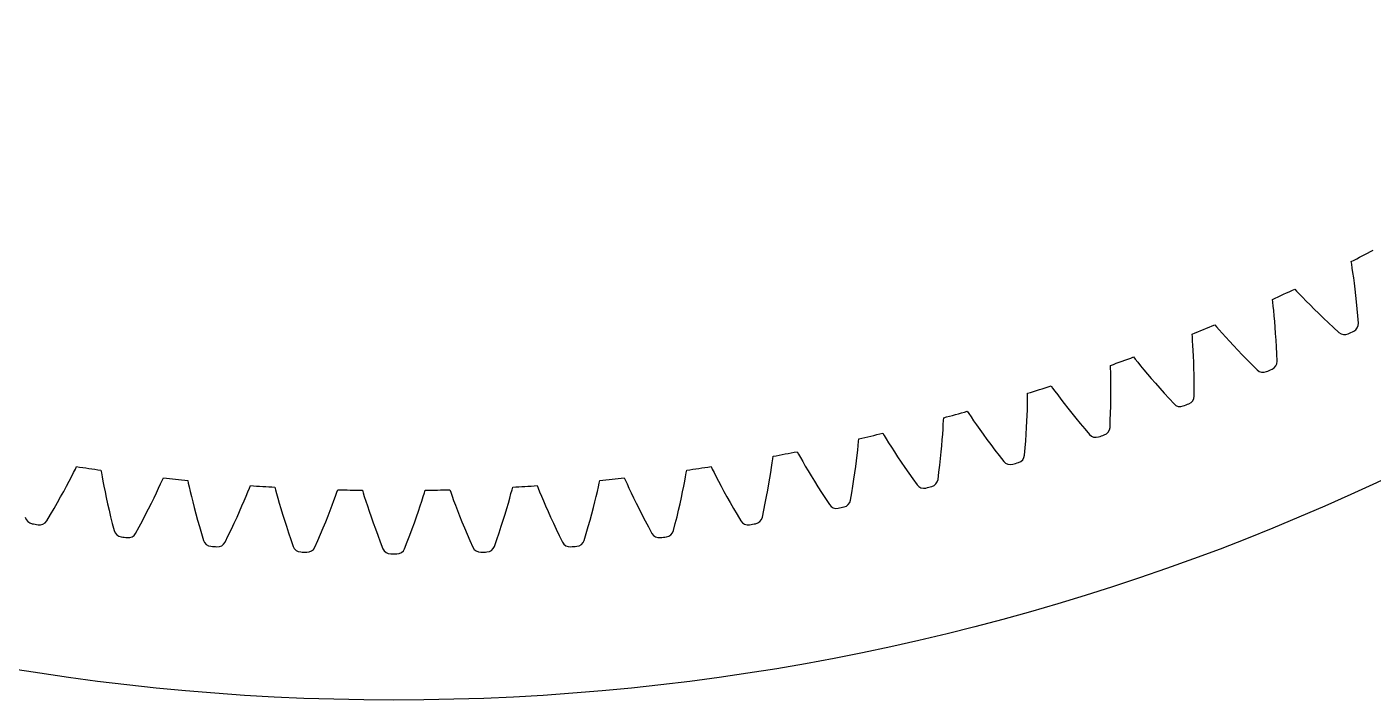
# Model space of a CAD drawing. Header units: millimetres. Extents: x -82 to 82, y -82 to 82.
# Drawn here: x -13 to 34.71, y -82.43 to -58.57 of the extents above; entities that cross this region are included whole.
import ezdxf

# ---------------------------------------------------------------- set-up
doc = ezdxf.new("R2010")
doc.units = ezdxf.units.MM

msp = doc.modelspace()

# ---------------------------------------------------------------- linework, layer by layer
at = {"layer": 'fixed_ring'}
for p, q in [((33.953256, -66.976818), (33.938228, -66.881961)), ((33.974557, -67.115846), (33.953256, -66.976818)), ((33.998447, -67.278788), (33.974557, -67.115846)), ((34.02365, -67.459743), (33.998447, -67.278788)), ((34.049389, -67.655592), (34.02365, -67.459743)), ((34.075113, -67.864367), (34.049389, -67.655592)), ((31.156436, -68.322721), (31.145341, -68.227324)), ((31.933974, -67.861781), (31.999599, -67.931903)), ((31.999599, -67.931903), (32.096228, -68.034105)), ((32.096228, -68.034105), (32.210139, -68.153039)), ((32.210139, -68.153039), (32.337458, -68.284072)), ((34.100391, -68.084697), (34.075113, -67.864367)), ((34.124871, -68.315567), (34.100391, -68.084697)), ((31.171974, -68.46251), (31.156436, -68.322721)), ((31.18911, -68.626301), (31.171974, -68.46251)), ((31.206813, -68.808142), (31.18911, -68.626301)), ((32.337458, -68.284072), (32.4762, -68.424677)), ((32.4762, -68.424677), (32.625153, -68.573209)), ((32.625153, -68.573209), (32.783499, -68.728487)), ((34.148255, -68.556189), (34.124871, -68.315567)), ((34.170284, -68.805934), (34.148255, -68.556189)), ((29.102308, -69.123481), (29.16498, -69.196255)), ((31.224437, -69.004888), (31.206813, -68.808142)), ((31.241512, -69.214548), (31.224437, -69.004888)), ((32.783499, -68.728487), (32.950651, -68.889608)), ((32.950651, -68.889608), (33.126173, -69.055854)), ((33.126173, -69.055854), (33.309727, -69.226635)), ((34.191398, -69.063956), (34.170284, -68.805934)), ((28.306387, -69.551896), (28.299243, -69.456122)), ((28.316134, -69.692208), (28.306387, -69.551896)), ((29.16498, -69.196255), (29.257302, -69.302363)), ((29.257302, -69.302363), (29.366201, -69.425903)), ((29.366201, -69.425903), (29.487996, -69.562085)), ((29.487996, -69.562085), (29.62081, -69.708304)), ((31.257663, -69.435734), (31.241512, -69.214548)), ((31.272581, -69.667418), (31.257663, -69.435734)), ((33.309727, -69.226635), (33.500374, -69.401777)), ((28.326487, -69.856566), (28.316134, -69.692208)), ((28.33666, -70.038984), (28.326487, -69.856566)), ((28.346139, -70.23629), (28.33666, -70.038984)), ((29.62081, -69.708304), (29.763497, -69.862865)), ((29.763497, -69.862865), (29.915291, -70.024553)), ((29.915291, -70.024553), (30.075642, -70.192444)), ((31.286001, -69.908801), (31.272581, -69.667418)), ((31.297691, -70.159243), (31.286001, -69.908801)), ((25.407976, -70.662243), (25.404796, -70.566255)), ((26.220922, -70.267085), (26.280532, -70.342387)), ((26.280532, -70.342387), (26.368391, -70.452219)), ((26.368391, -70.452219), (26.472091, -70.580154)), ((26.472091, -70.580154), (26.588155, -70.721253)), ((28.354534, -70.446476), (28.346139, -70.23629)), ((28.361531, -70.668141), (28.354534, -70.446476)), ((30.075642, -70.192444), (30.244144, -70.365802)), ((30.244144, -70.365802), (30.420483, -70.544022)), ((30.420483, -70.544022), (30.60373, -70.726893)), ((31.308124, -70.417917), (31.297691, -70.159243)), ((25.411917, -70.802837), (25.407976, -70.662243)), ((25.415469, -70.967483), (25.411917, -70.802837)), ((25.418095, -71.150166), (25.415469, -70.967483)), ((26.588155, -70.721253), (26.714813, -70.872835)), ((26.714813, -70.872835), (26.850991, -71.033161)), ((26.850991, -71.033161), (26.995973, -71.200984)), ((28.366863, -70.900244), (28.361531, -70.668141)), ((28.370296, -71.141975), (28.366863, -70.900244)), ((22.466156, -71.651864), (22.466946, -71.555827)), ((23.294737, -71.290639), (23.351185, -71.36834)), ((23.351185, -71.36834), (23.43443, -71.481709)), ((23.43443, -71.481709), (23.532755, -71.61382)), ((25.416945, -71.779813), (25.419114, -71.558048)), ((25.419412, -71.347695), (25.418095, -71.150166)), ((25.419114, -71.558048), (25.419412, -71.347695)), ((26.995973, -71.200984), (27.149249, -71.375358)), ((27.149249, -71.375358), (27.310443, -71.555531)), ((27.310443, -71.555531), (27.479267, -71.740886)), ((28.371627, -71.392687), (28.370296, -71.141975)), ((28.371361, -71.65157), (28.371627, -71.392687)), ((22.456103, -72.139788), (22.461028, -71.957154)), ((22.461028, -71.957154), (22.464283, -71.792501)), ((22.464283, -71.792501), (22.466156, -71.651864)), ((23.532755, -71.61382), (23.642888, -71.759595)), ((23.642888, -71.759595), (23.763174, -71.916282)), ((23.763174, -71.916282), (23.89261, -72.082098)), ((25.406121, -72.253604), (25.41268, -72.011938)), ((25.41268, -72.011938), (25.416945, -71.779813)), ((27.479267, -71.740886), (27.6548, -71.931173)), ((19.47827, -72.659509), (19.485953, -72.519069)), ((19.485953, -72.519069), (19.490711, -72.423147)), ((20.328754, -72.192394), (20.381943, -72.272361)), ((20.381943, -72.272361), (20.460431, -72.389074)), ((20.460431, -72.389074), (20.553213, -72.525135)), ((20.553213, -72.525135), (20.657228, -72.675336)), ((22.440265, -72.547365), (22.449256, -72.337203)), ((22.449256, -72.337203), (22.456103, -72.139788)), ((23.89261, -72.082098), (24.030533, -72.255769)), ((24.030533, -72.255769), (24.176473, -72.436328)), ((24.176473, -72.436328), (24.330083, -72.623009)), ((25.386125, -72.762808), (25.397089, -72.504157)), ((25.397089, -72.504157), (25.406121, -72.253604)), ((17.32804, -72.97081), (17.377878, -73.052907)), ((19.455745, -73.006161), (19.468214, -72.823886)), ((19.468214, -72.823886), (19.47827, -72.659509)), ((20.657228, -72.675336), (20.770936, -72.836861)), ((20.770936, -72.836861), (20.89341, -73.007884)), ((22.39854, -73.24179), (22.41508, -73.0006)), ((22.41508, -73.0006), (22.428933, -72.76885)), ((22.428933, -72.76885), (22.440265, -72.547365)), ((24.330083, -72.623009), (24.491103, -72.815182)), ((24.491103, -72.815182), (24.658622, -73.012561)), ((16.442138, -73.5662), (16.458979, -73.402379)), ((16.458979, -73.402379), (16.472458, -73.262377)), ((16.472458, -73.262377), (16.481176, -73.166733)), ((17.377878, -73.052907), (17.451477, -73.172763)), ((17.451477, -73.172763), (17.538556, -73.312542)), ((17.538556, -73.312542), (17.636275, -73.466913)), ((17.636275, -73.466913), (17.743211, -73.632999)), ((19.402603, -73.633563), (19.423078, -73.412735)), ((19.423078, -73.412735), (19.440745, -73.203124)), ((19.440745, -73.203124), (19.455745, -73.006161)), ((20.89341, -73.007884), (21.024038, -73.187106)), ((21.024038, -73.187106), (21.162391, -73.373542)), ((21.162391, -73.373542), (21.308155, -73.566411)), ((22.379162, -73.491755), (22.39854, -73.24179)), ((13.411567, -74.019843), (13.430821, -73.880517)), ((13.430821, -73.880517), (13.443484, -73.785315)), ((14.29772, -73.624556), (14.344124, -73.708642)), ((14.344124, -73.708642), (14.412706, -73.831437)), ((14.412706, -73.831437), (14.493935, -73.974696)), ((16.372707, -74.152681), (16.399021, -73.94398)), ((16.399021, -73.94398), (16.422147, -73.747805)), ((16.422147, -73.747805), (16.442138, -73.5662)), ((17.743211, -73.632999), (17.858513, -73.808937)), ((17.858513, -73.808937), (17.981623, -73.993404)), ((19.352691, -74.104843), (19.379184, -73.864543)), ((19.379184, -73.864543), (19.402603, -73.633563)), ((21.308155, -73.566411), (21.461096, -73.765075)), ((21.461096, -73.765075), (21.620315, -73.969207)), ((22.357518, -73.749732), (22.379162, -73.491755)), ((-11.424551, -74.510465), (-11.349312, -74.363972)), ((-11.349312, -74.363972), (-11.285863, -74.238448)), ((-11.285863, -74.238448), (-11.242974, -74.152515)), ((-10.382824, -74.277836), (-10.366238, -74.372434)), ((-10.366238, -74.372434), (-10.341243, -74.510845)), ((10.341243, -74.510845), (10.366238, -74.372434)), ((10.366238, -74.372434), (10.382824, -74.277836)), ((11.242974, -74.152515), (11.285863, -74.238448)), ((11.285863, -74.238448), (11.349312, -74.363972)), ((11.349312, -74.363972), (11.424551, -74.510465)), ((13.329279, -74.558503), (13.360493, -74.363451)), ((13.360493, -74.363451), (13.387971, -74.182828)), ((13.387971, -74.182828), (13.411567, -74.019843)), ((14.493935, -73.974696), (14.585191, -74.132974)), ((14.585191, -74.132974), (14.685172, -74.303336)), ((14.685172, -74.303336), (14.793105, -74.483889)), ((16.310179, -74.602289), (16.343123, -74.372475)), ((16.343123, -74.372475), (16.372707, -74.152681)), ((17.981623, -73.993404), (18.112153, -74.185399)), ((18.112153, -74.185399), (18.249823, -74.384127)), ((18.249823, -74.384127), (18.394423, -74.588941)), ((19.290714, -74.610656), (19.323, -74.353793)), ((19.323, -74.353793), (19.352691, -74.104843)), ((-11.702423, -75.031586), (-11.602044, -74.846727)), ((-11.602044, -74.846727), (-11.509189, -74.672379)), ((-11.509189, -74.672379), (-11.424551, -74.510465)), ((-10.341243, -74.510845), (-10.310931, -74.672715)), ((-10.310931, -74.672715), (-10.276012, -74.852049)), ((-10.276012, -74.852049), (-10.236765, -75.045644)), ((-8.335649, -74.918934), (-8.266528, -74.769458)), ((-8.266528, -74.769458), (-8.20832, -74.641418)), ((-8.20832, -74.641418), (-8.169019, -74.553787)), ((-7.304425, -74.643455), (-7.283943, -74.737286)), ((-7.283943, -74.737286), (-7.25325, -74.874546)), ((-7.25325, -74.874546), (-7.216275, -75.035026)), ((-5.116753, -74.916865), (-5.081107, -74.827684)), ((-4.213546, -74.881547), (-4.189205, -74.974451)), ((4.189205, -74.974451), (4.213546, -74.881547)), ((5.081107, -74.827684), (5.116753, -74.916865)), ((7.216275, -75.035026), (7.25325, -74.874546)), ((7.25325, -74.874546), (7.283943, -74.737286)), ((7.283943, -74.737286), (7.304425, -74.643455)), ((8.169019, -74.553787), (8.20832, -74.641418)), ((8.20832, -74.641418), (8.266528, -74.769458)), ((8.266528, -74.769458), (8.335649, -74.918934)), ((10.236765, -75.045644), (10.276012, -74.852049)), ((10.276012, -74.852049), (10.310931, -74.672715)), ((10.310931, -74.672715), (10.341243, -74.510845)), ((11.424551, -74.510465), (11.509189, -74.672379)), ((11.509189, -74.672379), (11.602044, -74.846727)), ((11.602044, -74.846727), (11.702423, -75.031586)), ((13.255722, -74.984322), (13.294363, -74.765938)), ((13.294363, -74.765938), (13.329279, -74.558503)), ((14.793105, -74.483889), (14.908486, -74.673286)), ((14.908486, -74.673286), (15.030971, -74.870511)), ((15.030971, -74.870511), (15.160311, -75.074758)), ((16.233825, -75.0888), (16.273778, -74.841289)), ((16.273778, -74.841289), (16.310179, -74.602289)), ((18.394423, -74.588941), (18.545071, -74.799479)), ((-11.924109, -75.427708), (-11.809879, -75.22559)), ((-11.809879, -75.22559), (-11.702423, -75.031586)), ((-10.236765, -75.045644), (-10.193306, -75.25146)), ((-10.193306, -75.25146), (-10.145673, -75.468059)), ((-8.591748, -75.451093), (-8.499094, -75.262244)), ((-8.499094, -75.262244), (-8.413523, -75.084207)), ((-8.413523, -75.084207), (-8.335649, -74.918934)), ((-7.216275, -75.035026), (-7.173975, -75.212763)), ((-7.173975, -75.212763), (-7.126761, -75.404571)), ((-5.381623, -75.549177), (-5.303483, -75.367756)), ((-5.303483, -75.367756), (-5.232505, -75.199406)), ((-5.232505, -75.199406), (-5.16962, -75.0472)), ((-5.16962, -75.0472), (-5.116753, -74.916865)), ((-4.189205, -74.974451), (-4.152865, -75.110325)), ((-4.152865, -75.110325), (-4.10929, -75.26914)), ((-4.10929, -75.26914), (-4.059681, -75.444977)), ((-2.184382, -75.52254), (-2.120422, -75.3514)), ((-2.120422, -75.3514), (-2.063881, -75.196726)), ((-2.063881, -75.196726), (-2.016445, -75.064317)), ((-2.016445, -75.064317), (-1.984515, -74.97374)), ((-1.115469, -74.991704), (-1.087309, -75.083524)), ((-1.087309, -75.083524), (-1.045385, -75.21778)), ((-1.045385, -75.21778), (-0.995284, -75.374658)), ((-0.995284, -75.374658), (-0.938451, -75.548295)), ((0.938451, -75.548295), (0.995284, -75.374658)), ((0.995284, -75.374658), (1.045385, -75.21778)), ((1.045385, -75.21778), (1.087309, -75.083524)), ((1.087309, -75.083524), (1.115469, -74.991704)), ((1.984515, -74.97374), (2.016445, -75.064317)), ((2.016445, -75.064317), (2.063881, -75.196726)), ((2.063881, -75.196726), (2.120422, -75.3514)), ((2.120422, -75.3514), (2.184382, -75.52254)), ((4.059681, -75.444977), (4.10929, -75.26914)), ((4.10929, -75.26914), (4.152865, -75.110325)), ((4.152865, -75.110325), (4.189205, -74.974451)), ((5.116753, -74.916865), (5.16962, -75.0472)), ((5.16962, -75.0472), (5.232505, -75.199406)), ((5.232505, -75.199406), (5.303483, -75.367756)), ((5.303483, -75.367756), (5.381623, -75.549177)), ((7.126761, -75.404571), (7.173975, -75.212763)), ((7.173975, -75.212763), (7.216275, -75.035026)), ((8.335649, -74.918934), (8.413523, -75.084207)), ((8.413523, -75.084207), (8.499094, -75.262244)), ((8.499094, -75.262244), (8.591748, -75.451093)), ((10.145673, -75.468059), (10.193306, -75.25146)), ((10.193306, -75.25146), (10.236765, -75.045644)), ((11.702423, -75.031586), (11.809879, -75.22559)), ((11.809879, -75.22559), (11.924109, -75.427708)), ((13.167062, -75.449869), (13.213308, -75.212578)), ((13.213308, -75.212578), (13.255722, -74.984322)), ((15.160311, -75.074758), (15.296324, -75.285373)), ((15.296324, -75.285373), (15.438142, -75.501956)), ((16.190951, -75.344109), (16.233825, -75.0888)), ((-12.304838, -76.07544), (-12.172091, -75.853181)), ((-12.172091, -75.853181), (-12.044898, -75.637125)), ((-12.044898, -75.637125), (-11.924109, -75.427708)), ((-10.145673, -75.468059), (-10.093863, -75.694368)), ((-10.093863, -75.694368), (-10.03785, -75.929546)), ((-8.908907, -76.070268), (-8.796875, -75.856038)), ((-8.796875, -75.856038), (-8.691095, -75.649372)), ((-8.691095, -75.649372), (-8.591748, -75.451093)), ((-7.126761, -75.404571), (-7.074834, -75.608415)), ((-7.074834, -75.608415), (-7.01829, -75.822861)), ((-7.01829, -75.822861), (-6.957173, -76.046836)), ((-5.557463, -75.943909), (-5.466394, -75.741694)), ((-5.466394, -75.741694), (-5.381623, -75.549177)), ((-4.059681, -75.444977), (-4.004581, -75.63467)), ((-4.004581, -75.63467), (-3.944274, -75.836194)), ((-3.944274, -75.836194), (-3.878917, -76.048121)), ((-2.331701, -75.902891), (-2.254958, -75.707035)), ((-2.254958, -75.707035), (-2.184382, -75.52254)), ((-0.938451, -75.548295), (-0.875559, -75.735549)), ((-0.875559, -75.735549), (-0.806976, -75.934409)), ((0.806976, -75.934409), (0.875559, -75.735549)), ((0.875559, -75.735549), (0.938451, -75.548295)), ((2.184382, -75.52254), (2.254958, -75.707035)), ((2.254958, -75.707035), (2.331701, -75.902891)), ((3.878917, -76.048121), (3.944274, -75.836194)), ((3.944274, -75.836194), (4.004581, -75.63467)), ((4.004581, -75.63467), (4.059681, -75.444977)), ((5.381623, -75.549177), (5.466394, -75.741694)), ((5.466394, -75.741694), (5.557463, -75.943909)), ((6.957173, -76.046836), (7.01829, -75.822861)), ((7.01829, -75.822861), (7.074834, -75.608415)), ((7.074834, -75.608415), (7.126761, -75.404571)), ((8.591748, -75.451093), (8.691095, -75.649372)), ((8.691095, -75.649372), (8.796875, -75.856038)), ((8.796875, -75.856038), (8.908907, -76.070268)), ((10.03785, -75.929546), (10.093863, -75.694368)), ((10.093863, -75.694368), (10.145673, -75.468059)), ((11.924109, -75.427708), (12.044898, -75.637125)), ((12.044898, -75.637125), (12.172091, -75.853181)), ((12.172091, -75.853181), (12.304838, -76.07544)), ((13.063527, -75.948837), (13.116914, -75.695518)), ((13.116914, -75.695518), (13.167062, -75.449869)), ((-10.03785, -75.929546), (-9.977594, -76.172912)), ((-9.977594, -76.172912), (-9.913784, -76.423809)), ((-9.150511, -76.518951), (-9.027062, -76.291396)), ((-9.027062, -76.291396), (-8.908907, -76.070268)), ((-6.957173, -76.046836), (-6.891489, -76.279497)), ((-6.891489, -76.279497), (-6.821227, -76.520166)), ((-5.757694, -76.373446), (-5.654612, -76.154769)), ((-5.654612, -76.154769), (-5.557463, -75.943909)), ((-3.878917, -76.048121), (-3.808596, -76.269378)), ((-3.808596, -76.269378), (-3.733354, -76.499127)), ((-2.596645, -76.546141), (-2.502687, -76.323391)), ((-2.502687, -76.323391), (-2.414335, -76.108696)), ((-2.414335, -76.108696), (-2.331701, -75.902891)), ((-0.806976, -75.934409), (-0.732917, -76.143453)), ((-0.732917, -76.143453), (-0.653513, -76.361616)), ((0.653513, -76.361616), (0.732917, -76.143453)), ((0.732917, -76.143453), (0.806976, -75.934409)), ((2.331701, -75.902891), (2.414335, -76.108696)), ((2.414335, -76.108696), (2.502687, -76.323391)), ((2.502687, -76.323391), (2.596645, -76.546141)), ((3.733354, -76.499127), (3.808596, -76.269378)), ((3.808596, -76.269378), (3.878917, -76.048121)), ((5.557463, -75.943909), (5.654612, -76.154769)), ((5.654612, -76.154769), (5.757694, -76.373446)), ((6.821227, -76.520166), (6.891489, -76.279497)), ((6.891489, -76.279497), (6.957173, -76.046836)), ((8.908907, -76.070268), (9.027062, -76.291396)), ((9.027062, -76.291396), (9.150511, -76.518951)), ((9.913784, -76.423809), (9.977594, -76.172912)), ((9.977594, -76.172912), (10.03785, -75.929546)), ((-6.821227, -76.520166), (-6.747103, -76.768211)), ((-5.980551, -76.831729), (-5.866611, -76.599267)), ((-5.866611, -76.599267), (-5.757694, -76.373446)), ((-3.733354, -76.499127), (-3.653206, -76.736686)), ((-3.653206, -76.736686), (-3.568895, -76.981456)), ((-2.800373, -77.013243), (-2.696137, -76.776271)), ((-2.696137, -76.776271), (-2.596645, -76.546141)), ((-0.653513, -76.361616), (-0.56884, -76.588059)), ((-0.56884, -76.588059), (-0.478944, -76.822103)), ((-0.478944, -76.822103), (-0.38459, -77.06318)), ((0.38459, -77.06318), (0.478944, -76.822103)), ((0.478944, -76.822103), (0.56884, -76.588059)), ((0.56884, -76.588059), (0.653513, -76.361616)), ((2.596645, -76.546141), (2.696137, -76.776271)), ((2.696137, -76.776271), (2.800373, -77.013243)), ((3.568895, -76.981456), (3.653206, -76.736686)), ((3.653206, -76.736686), (3.733354, -76.499127)), ((5.757694, -76.373446), (5.866611, -76.599267)), ((5.866611, -76.599267), (5.980551, -76.831729)), ((6.747103, -76.768211), (6.821227, -76.520166))]:
    msp.add_line(p, q, dxfattribs=at)
for centre, radius, start, end in [((0, 0), 75, 296.904818, 297.568866), ((0, 0), 75, 294.536397, 295.200445), ((0, 0), 75, 292.167976, 292.832024), ((33.892083, -69.084218), 0.3, 296.132145, 3.872844), ((33.700207, -69.178021), 0.3, 228.23242, 295.973118), ((0, 0), 77.25, 295.973118, 296.132145), ((0, 0), 75, 289.799555, 290.463603), ((31.008227, -70.425793), 0.3, 293.763724, 1.504422), ((30.812639, -70.511586), 0.3, 225.863999, 293.604697), ((0, 0), 77.25, 293.604697, 293.763724), ((0, 0), 75, 287.431134, 288.095182), ((27.872428, -71.724684), 0.3, 223.495578, 291.236276), ((0, 0), 77.25, 291.236276, 291.395303), ((28.071395, -71.647047), 0.3, 291.395303, 359.136001), ((0, 0), 75, 285.062713, 285.726761), ((0, 0), 75, 282.694292, 283.35834), ((25.086603, -72.745892), 0.3, 289.026882, 356.76758), ((24.884597, -72.815241), 0.3, 221.127156, 288.867855), ((0, 0), 77.25, 288.867855, 289.026882), ((0, 0), 75, 280.325871, 280.989919), ((22.058951, -73.720453), 0.3, 286.658461, 354.399159), ((0, 0), 75, 261.378502, 262.04255), ((0, 0), 75, 277.95745, 278.621498), ((21.854252, -73.781394), 0.3, 218.758735, 286.499434), ((0, 0), 77.25, 286.499434, 286.658461), ((0, 0), 75, 263.746924, 264.410971), ((0, 0), 75, 266.115345, 266.779392), ((0, 0), 75, 273.220608, 273.884655), ((0, 0), 75, 275.589029, 276.253076), ((18.786569, -74.621494), 0.3, 216.390314, 284.131013), ((0, 0), 77.25, 284.131013, 284.29004), ((18.993611, -74.569064), 0.3, 284.29004, 352.030738), ((0, 0), 75, 268.483766, 269.147813), ((0, 0), 75, 270.852187, 271.516234), ((15.895821, -75.290274), 0.3, 281.921619, 349.662317), ((15.686789, -75.334103), 0.3, 214.021893, 281.762592), ((0, 0), 77.25, 281.762592, 281.921619), ((-12.770874, -75.882852), 0.3, 192.706104, 260.446803), ((0, 0), 77.25, 260.446803, 260.605829), ((-12.560209, -75.918006), 0.3, 260.605829, 328.346528), ((12.560209, -75.918006), 0.3, 211.653472, 279.394171), ((0, 0), 77.25, 279.394171, 279.553197), ((12.770874, -75.882852), 0.3, 279.553197, 347.293896), ((-9.624107, -76.345786), 0.3, 195.074525, 262.815224), ((0, 0), 77.25, 262.815224, 262.97425), ((-9.41217, -76.372204), 0.3, 262.97425, 330.714949), ((-6.460899, -76.678284), 0.3, 197.442946, 265.183645), ((6.460899, -76.678284), 0.3, 274.816355, 342.557054), ((9.41217, -76.372204), 0.3, 209.285051, 277.02575), ((0, 0), 77.25, 277.02575, 277.184776), ((9.624107, -76.345786), 0.3, 277.184776, 344.925475), ((0, 0), 77.25, 265.183645, 265.342671), ((-6.248051, -76.695921), 0.3, 265.342671, 333.08337), ((-3.286651, -76.879779), 0.3, 199.811367, 267.552066), ((0, 0), 77.25, 267.552066, 267.711092), ((-3.073256, -76.888605), 0.3, 267.711092, 335.451791), ((-0.106789, -76.949926), 0.3, 202.179788, 269.920487), ((0, 0), 77.25, 269.920487, 270.079513), ((0.106789, -76.949926), 0.3, 270.079513, 337.820212), ((3.073256, -76.888605), 0.3, 204.548209, 272.288908), ((0, 0), 77.25, 272.288908, 272.447934), ((3.286651, -76.879779), 0.3, 272.447934, 340.188633), ((6.248051, -76.695921), 0.3, 206.91663, 274.657329), ((0, 0), 77.25, 274.657329, 274.816355)]:
    msp.add_arc(centre, radius, start, end, dxfattribs=at)
at = {"layer": 'outer'}
msp.add_circle((0, 0), 82.428227, dxfattribs=at)

doc.saveas('drawing.dxf')
